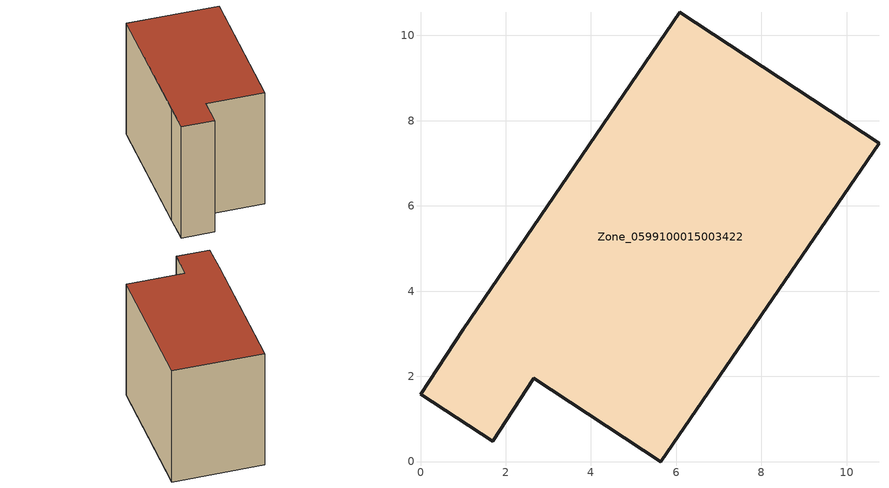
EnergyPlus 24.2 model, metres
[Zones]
Zone_0599100015003422
 floor ground (C_G): 1,3.11 6.09,10.54 10.76,7.47 5.64,0 2.66,1.95 1.69,0.48 0,1.58 z0.94
 wall outside (C_F): 1.69,0.48 2.66,1.95 5.64,0 10.76,7.47 6.09,10.54 1,3.11 0,1.58 1.69,0.48 z0.94:8.74
 roof outside (C_R): 5.64,0 10.76,7.47 6.09,10.54 1,3.11 0,1.58 1.69,0.48 2.66,1.95 z8.74
[BUILDING]
Pand.0599100015003422: North Axis=0; Terrain=City; Loads Convergence Tolerance Value=0.04; Temperature Convergence Tolerance Value=0.4; Solar Distribution=FullExterior; Maximum Number of Warmup Days=25; Minimum Number of Warmup Days=1
[Site:Location]
Rotterdam.The.Hague.AP_ZH_NLD Design_Conditions: Latitude=51.96; Longitude=4.45; Time Zone=1; Elevation=-4.5
[SITE:GROUNDTEMPERATURE:BUILDINGSURFACE]
18, 18, 18, 18, 18, 18, 18, 18, 18, 18, 18, 18
[MATERIAL] Thermal Absorptance=0.9; Solar Absorptance=0.7; Visible Absorptance=0.7
Name | Roughness | Thickness | Conductivity | Density | Specific Heat
G.TI.1965-1974 | MediumSmooth | 0.15 | 0.882353 | 540 | 1210
F.TI.1965-1974 | Rough | 0.3 | 0.697674 | 1920 | 840
R.TI.1965-1974 | MediumRough | 0.2 | 0.232558 | 1500 | 1000
[CONSTRUCTION]
C_G: G.TI.1965-1974
C_F: F.TI.1965-1974
C_R: R.TI.1965-1974
[ZONE]
Zone_0599100015003422: Type=1; Multiplier=1; Ceiling Height=Autocalculate; Volume=Autocalculate; Floor Area=autocalculate; Part of Total Floor Area=Yes
[ZONEINFILTRATION:DESIGNFLOWRATE]
Infil_Zone_0599100015003422: Zone or ZoneList or Space or SpaceList=Zone_0599100015003422; Schedule=AlwaysOn; Design Flow Rate Calculation Method=Flow/Area; Flow Rate per Floor Area=0.003; Constant Term Coefficient=1; Temperature Term Coefficient=0; Velocity Term Coefficient=0; Velocity Squared Term Coefficient=0
[HVACTEMPLATE:ZONE:IDEALLOADSAIRSYSTEM]
Zone_0599100015003422: Maximum Heating Supply Air Temperature=50; Minimum Cooling Supply Air Temperature=13; Maximum Heating Supply Air Humidity Ratio=0.0156; Minimum Cooling Supply Air Humidity Ratio=0.0077; Heating Limit=NoLimit; Cooling Limit=NoLimit; Dehumidification Control Type=ConstantSensibleHeatRatio; Cooling Sensible Heat Ratio=0.7; Dehumidification Setpoint=60; Humidification Control Type=None; Humidification Setpoint=30; Outdoor Air Method=None; Outdoor Air Flow Rate per Person=0.00944; Outdoor Air Flow Rate per Zone Floor Area=0; Outdoor Air Flow Rate per Zone=0; Demand Controlled Ventilation Type=None; Outdoor Air Economizer Type=NoEconomizer; Heat Recovery Type=None; Sensible Heat Recovery Effectiveness=0.7; Latent Heat Recovery Effectiveness=0.65
[ZONECONTROL:THERMOSTAT]
ThermostatControl_Zone_0599100015003422: Zone or ZoneList=Zone_0599100015003422; Control Type Schedule=DualSetpointControlType; Control 1=Thermostat_Zone_0599100015003422; Temperature Difference Between Cutout And Setpoint=0
[THERMOSTATSETPOINT:DUALSETPOINT]
Thermostat_Zone_0599100015003422: Heating Setpoint Temperature Schedule=HeatingSetpoint_Zone_0599100015003422; Cooling Setpoint Temperature Schedule=CoolingSetpoint_Zone_0599100015003422
[SCHEDULE:COMPACT]
HeatingSetpoint_Zone_0599100015003422: Through: 12/31, For: AllDays, Until: 24:00, 21
CoolingSetpoint_Zone_0599100015003422: Through: 12/31, For: AllDays, Until: 24:00, 24
DualSetpointControlType: Through: 12/31, For: AllDays, Until: 24:00, 4
AlwaysOn: Through: 12/31, For: AllDays, Until: 24:00, 1
